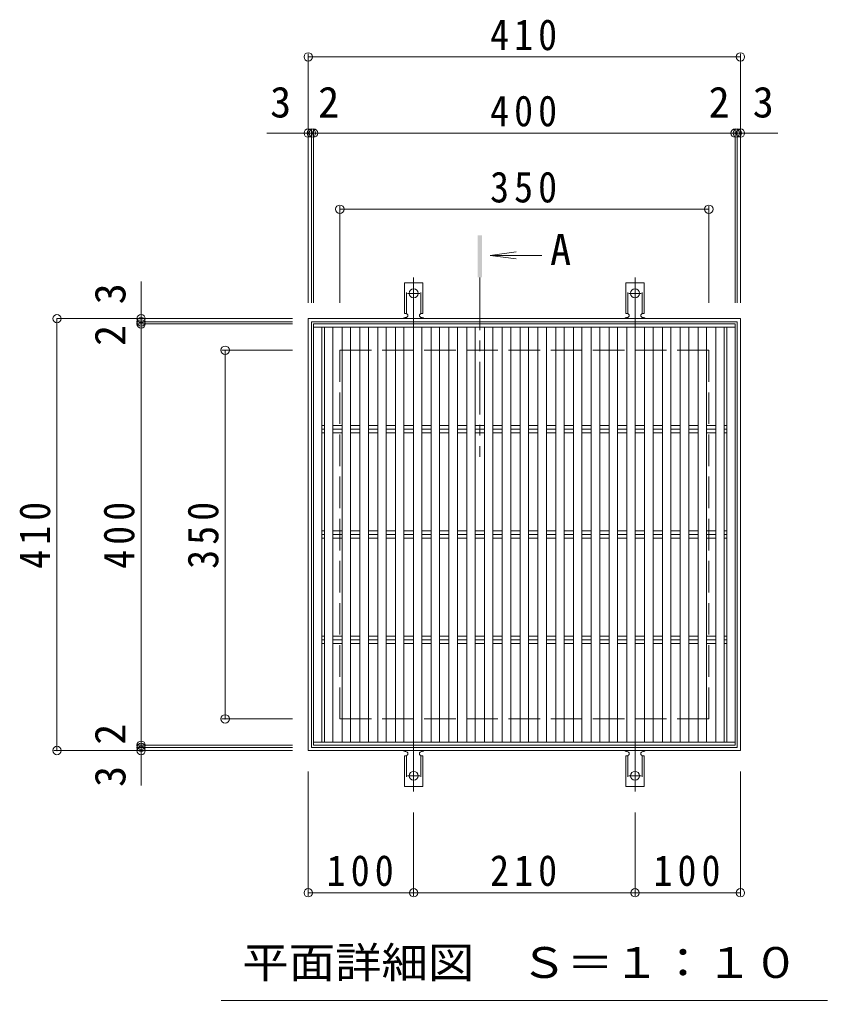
# Model space of a CAD drawing. Units: millimetres on the paper, enlarged 2 times, with parts at other scales. Extents: x -345 to 360, y -275 to 250.
# Drawn here: x -264.5 to -111.2, y 55.5 to 241.7 of the extents above; entities that cross this region are included whole.
import ezdxf
from ezdxf.enums import TextEntityAlignment as Align

# ---------------------------------------------------------------- set-up
doc = ezdxf.new("R2010")
doc.units = ezdxf.units.MM
doc.header["$LTSCALE"] = 2
doc.header["$PDMODE"] = 32
doc.header["$PDSIZE"] = 1.6
for name, pattern in [('CHAIN1', [8, 5, -1, 1, -1]), ('CHAIN2', [12, 9, -1, 1, -1]), ('DASHED2', [3, 2, -1]), ('DASHED3', [4, 3, -1])]:
    doc.linetypes.add(name, pattern=pattern)
for name, color, linetype, lineweight in [('C-1', 2, 'Continuous', 9), ('C-2', 3, 'Continuous', 9), ('C-4', 7, 'Continuous', 9), ('C-5', 4, 'Continuous', 9), ('C-9', 3, 'Continuous', 9), ('C-A', 3, 'Continuous', 9)]:
    doc.layers.add(name, color=color, linetype=linetype, lineweight=lineweight)
doc.styles.add('ＭＳ ゴシック', font='')
doc.styles.get('ＭＳ ゴシック').set_extended_font_data('MS Gothic')

msp = doc.modelspace()

# ---------------------------------------------------------------- linework, layer by layer
at = {"layer": 'C-1'}
for p, q in [((-209.717, 184.951), (-127.717, 184.951)), ((-209.717, 102.951), (-209.717, 184.951)), ((-127.717, 102.951), (-127.717, 184.951)), ((-209.117, 184.351), (-128.317, 184.351)), ((-209.117, 103.551), (-209.117, 184.351)), ((-128.317, 103.551), (-128.317, 184.351)), ((-127.717, 102.951), (-209.717, 102.951)), ((-128.317, 103.551), (-209.117, 103.551))]:
    msp.add_line(p, q, dxfattribs=at)
at = {"layer": 'C-1', "linetype": 'DASHED3'}
for p, q in [((-203.717, 178.951), (-133.717, 178.951)), ((-203.717, 178.951), (-203.717, 108.951)), ((-133.717, 178.951), (-133.717, 108.951)), ((-203.717, 108.951), (-133.717, 108.951))]:
    msp.add_line(p, q, dxfattribs=at)
at = {"layer": 'C-2'}
for p, q in [((-208.717, 183.951), (-128.717, 183.951)), ((-130.317, 104.551), (-130.317, 183.351)), ((-128.717, 183.951), (-128.717, 103.951)), ((-208.717, 104.551), (-128.717, 104.551)), ((-208.717, 103.951), (-128.717, 103.951))]:
    msp.add_line(p, q, dxfattribs=at)
at = {"layer": 'C-4'}
for p, q in [((-209.717, 235.242), (-209.717, 187.951)), ((-209.717, 234.642), (-127.717, 234.642)), ((-127.717, 235.242), (-127.717, 187.951)), ((-217.546, 220.186), (-209.117, 220.186)), ((-209.117, 220.786), (-209.117, 187.951)), ((-209.117, 220.186), (-208.717, 220.186)), ((-208.717, 220.786), (-208.717, 187.951)), ((-208.717, 220.186), (-128.717, 220.186)), ((-128.717, 220.786), (-128.717, 187.951)), ((-128.717, 220.186), (-128.317, 220.186)), ((-128.317, 220.786), (-128.317, 187.951)), ((-128.317, 220.186), (-120.639, 220.186)), ((-203.717, 206.329), (-203.717, 187.951)), ((-203.717, 205.729), (-133.717, 205.729)), ((-133.717, 206.329), (-133.717, 187.951)), ((-241.438, 184.351), (-241.438, 192.021)), ((-257.392, 102.951), (-257.392, 184.951)), ((-212.717, 184.951), (-257.392, 184.951)), ((-212.717, 184.351), (-242.038, 184.351)), ((-242.038, 183.951), (-212.717, 183.951)), ((-241.438, 183.951), (-241.438, 184.351)), ((-241.438, 183.951), (-241.438, 103.951)), ((-226.085, 178.95), (-212.717, 178.95)), ((-225.485, 178.95), (-225.485, 108.95)), ((-226.085, 108.95), (-212.717, 108.95)), ((-257.992, 102.951), (-212.717, 102.951)), ((-242.038, 103.951), (-212.717, 103.951)), ((-242.038, 103.551), (-212.717, 103.551)), ((-241.438, 103.951), (-241.438, 103.551)), ((-241.438, 103.551), (-241.438, 96.325)), ((-209.717, 75.358), (-209.717, 98.951)), ((-127.717, 75.358), (-127.717, 98.951)), ((-189.717, 75.358), (-189.717, 91.164)), ((-147.716, 75.358), (-147.716, 91.164)), ((-209.717, 75.958), (-189.717, 75.958)), ((-189.717, 75.958), (-147.716, 75.958)), ((-147.716, 75.958), (-127.717, 75.958))]:
    msp.add_line(p, q, dxfattribs=at)
for p in [(-209.717, 234.642), (-127.717, 234.642), (-209.717, 220.186), (-209.117, 220.186), (-208.717, 220.186), (-128.717, 220.186), (-128.317, 220.186), (-127.717, 220.186), (-203.717, 205.729), (-133.717, 205.729), (-257.392, 184.951), (-241.438, 184.951), (-241.438, 184.351), (-241.438, 183.951), (-225.485, 178.95), (-225.485, 108.95), (-241.438, 103.951), (-241.438, 103.551), (-257.392, 102.951), (-241.438, 102.951), (-209.717, 75.958), (-189.717, 75.958), (-147.716, 75.958), (-127.717, 75.958)]:
    msp.add_point(p, dxfattribs=at)
at = {"layer": 'C-5'}
for q in [(-170.266, 197.622), (-165.373, 196.969), (-170.266, 196.316)]:
    msp.add_line((-175.223, 196.969), q, dxfattribs=at)
at = {"layer": 'C-5', "linetype": 'CHAIN1'}
msp.add_line((-177.157, 192.773), (-177.157, 158.691), dxfattribs=at)
at = {"layer": 'C-5', "color": 7}
msp.add_line((-111.217, 55.512), (-226.217, 55.512), dxfattribs=at)
at = {"layer": 'C-5'}
msp.add_solid([(-176.757, 192.773), (-177.557, 192.773), (-176.757, 200.773), (-177.557, 200.773)], dxfattribs=at)
at = {"layer": 'C-9', "color": 7, "linetype": 'CHAIN2'}
for p, q in [((-189.717, 183.257), (-189.717, 192.737)), ((-147.716, 183.257), (-147.716, 192.737)), ((-190.872, 189.751), (-188.561, 189.751)), ((-148.872, 189.751), (-146.561, 189.751)), ((-189.717, 104.644), (-189.717, 95.164)), ((-147.716, 104.644), (-147.716, 95.164)), ((-190.872, 98.15), (-188.561, 98.15)), ((-148.872, 98.15), (-146.561, 98.15))]:
    msp.add_line(p, q, dxfattribs=at)
at = {"layer": 'C-9'}
for p, q in [((-191.467, 185.951), (-191.467, 191.751)), ((-187.967, 191.751), (-191.467, 191.751)), ((-187.967, 185.951), (-187.967, 191.751)), ((-149.466, 185.951), (-149.466, 191.751)), ((-145.966, 191.751), (-149.466, 191.751)), ((-145.966, 185.951), (-145.966, 191.751)), ((-191.467, 185.951), (-191.217, 185.951)), ((-191.317, 185.151), (-191.217, 185.151)), ((-188.218, 185.151), (-188.115, 185.151)), ((-187.967, 185.951), (-188.217, 185.951)), ((-149.466, 185.951), (-149.216, 185.951)), ((-149.316, 185.151), (-149.216, 185.151)), ((-146.217, 185.151), (-146.115, 185.151)), ((-145.966, 185.951), (-146.216, 185.951)), ((-191.317, 102.75), (-191.217, 102.75)), ((-188.218, 102.75), (-188.115, 102.75)), ((-149.316, 102.75), (-149.216, 102.75)), ((-146.217, 102.75), (-146.115, 102.75)), ((-191.467, 101.95), (-191.217, 101.95)), ((-191.467, 101.95), (-191.467, 96.15)), ((-187.967, 101.95), (-188.217, 101.95)), ((-187.967, 101.95), (-187.967, 96.15)), ((-149.466, 101.95), (-149.216, 101.95)), ((-149.466, 101.95), (-149.466, 96.15)), ((-145.966, 101.95), (-146.216, 101.95)), ((-145.966, 101.95), (-145.966, 96.15)), ((-187.967, 96.15), (-191.467, 96.15)), ((-145.966, 96.15), (-149.466, 96.15))]:
    msp.add_line(p, q, dxfattribs=at)
at = {"layer": 'C-9', "linetype": 'DASHED2'}
for p, q in [((-191.067, 185.921), (-191.067, 191.751)), ((-188.367, 185.921), (-188.367, 191.751)), ((-149.066, 185.921), (-149.066, 191.751)), ((-146.366, 185.921), (-146.366, 191.751)), ((-191.067, 101.98), (-191.067, 96.15)), ((-188.367, 101.98), (-188.367, 96.15)), ((-149.066, 101.98), (-149.066, 96.15)), ((-146.366, 101.98), (-146.366, 96.15))]:
    msp.add_line(p, q, dxfattribs=at)
at = {"layer": 'C-9'}
for centre in [(-189.717, 189.751), (-147.716, 189.751), (-189.717, 98.15), (-147.716, 98.15)]:
    msp.add_circle(centre, 0.85, dxfattribs=at)
for centre, start, end in [((-191.317, 184.751), 90.27596, 150.00047), ((-191.217, 185.551), 270, 90), ((-188.217, 185.551), 90, 269.8667), ((-188.117, 184.751), 29.99927, 89.75836), ((-149.316, 184.751), 90.27596, 150.00047), ((-149.216, 185.551), 270, 90), ((-146.216, 185.551), 90, 269.8667), ((-146.116, 184.751), 29.99927, 89.75836), ((-191.317, 103.15), 209.99951, 269.72403), ((-191.217, 102.35), 270, 90), ((-188.217, 102.35), 90.13329, 270), ((-188.117, 103.15), 270.24162, 330.00072), ((-149.316, 103.15), 209.99951, 269.72403), ((-149.216, 102.35), 270, 90), ((-146.216, 102.35), 90.13329, 270), ((-146.116, 103.15), 270.24162, 330.00072)]:
    msp.add_arc(centre, 0.4, start, end, dxfattribs=at)
at = {"layer": 'C-A'}
for p, q in [((-208.717, 103.951), (-208.717, 183.951)), ((-208.717, 183.351), (-128.717, 183.351)), ((-207.117, 104.551), (-207.117, 183.351)), ((-206.653, 104.551), (-206.653, 183.351)), ((-205.053, 104.551), (-205.053, 183.351)), ((-203.277, 104.551), (-203.277, 183.351)), ((-201.677, 104.551), (-201.677, 183.351)), ((-199.901, 104.551), (-199.901, 183.351)), ((-198.301, 104.551), (-198.301, 183.351)), ((-196.525, 104.551), (-196.525, 183.351)), ((-194.925, 104.551), (-194.925, 183.351)), ((-193.149, 104.551), (-193.149, 183.351)), ((-191.549, 104.551), (-191.549, 183.351)), ((-189.773, 104.551), (-189.773, 183.351)), ((-188.173, 104.551), (-188.173, 183.351)), ((-186.397, 104.551), (-186.397, 183.351)), ((-184.797, 104.551), (-184.797, 183.351)), ((-183.021, 104.551), (-183.021, 183.351)), ((-181.421, 104.551), (-181.421, 183.351)), ((-179.645, 104.551), (-179.645, 183.351)), ((-178.045, 104.551), (-178.045, 183.351)), ((-176.269, 104.551), (-176.269, 183.351)), ((-174.669, 104.551), (-174.669, 183.351)), ((-172.893, 104.551), (-172.893, 183.351)), ((-171.293, 104.551), (-171.293, 183.351)), ((-169.517, 104.551), (-169.517, 183.351)), ((-167.917, 104.551), (-167.917, 183.351)), ((-166.141, 104.551), (-166.141, 183.351)), ((-164.541, 104.551), (-164.541, 183.351)), ((-162.765, 104.551), (-162.765, 183.351)), ((-161.165, 104.551), (-161.165, 183.351)), ((-159.389, 104.551), (-159.389, 183.351)), ((-157.789, 104.551), (-157.789, 183.351)), ((-156.013, 104.551), (-156.013, 183.351)), ((-154.413, 104.551), (-154.413, 183.351)), ((-152.637, 104.551), (-152.637, 183.351)), ((-151.037, 104.551), (-151.037, 183.351)), ((-149.261, 104.551), (-149.261, 183.351)), ((-147.661, 104.551), (-147.661, 183.351)), ((-145.885, 104.551), (-145.885, 183.351)), ((-144.285, 104.551), (-144.285, 183.351)), ((-142.509, 104.551), (-142.509, 183.351)), ((-140.909, 104.551), (-140.909, 183.351)), ((-139.133, 104.551), (-139.133, 183.351)), ((-137.533, 104.551), (-137.533, 183.351)), ((-135.757, 104.551), (-135.757, 183.351)), ((-134.157, 104.551), (-134.157, 183.351)), ((-132.381, 104.551), (-132.381, 183.351)), ((-130.781, 104.551), (-130.781, 183.351)), ((-207.117, 164.671), (-206.653, 164.671)), ((-207.117, 163.961), (-206.653, 163.961)), ((-205.053, 164.671), (-203.277, 164.671)), ((-205.053, 163.961), (-203.277, 163.961)), ((-201.677, 164.671), (-199.901, 164.671)), ((-201.677, 163.961), (-199.901, 163.961)), ((-198.301, 164.671), (-196.525, 164.671)), ((-198.301, 163.961), (-196.525, 163.961)), ((-194.925, 164.671), (-193.149, 164.671)), ((-194.925, 163.961), (-193.149, 163.961)), ((-191.549, 164.671), (-189.773, 164.671)), ((-191.549, 163.961), (-189.773, 163.961)), ((-188.173, 164.671), (-186.397, 164.671)), ((-188.173, 163.961), (-186.397, 163.961)), ((-184.797, 164.671), (-183.021, 164.671)), ((-184.797, 163.961), (-183.021, 163.961)), ((-181.421, 164.671), (-179.645, 164.671)), ((-181.421, 163.961), (-179.645, 163.961)), ((-178.045, 164.671), (-176.269, 164.671)), ((-178.045, 163.961), (-176.269, 163.961)), ((-174.669, 164.671), (-172.893, 164.671)), ((-174.669, 163.961), (-172.893, 163.961)), ((-171.293, 164.671), (-169.517, 164.671)), ((-171.293, 163.961), (-169.517, 163.961)), ((-167.917, 164.671), (-166.141, 164.671)), ((-167.917, 163.961), (-166.141, 163.961)), ((-164.541, 164.671), (-162.765, 164.671)), ((-164.541, 163.961), (-162.765, 163.961)), ((-161.165, 164.671), (-159.389, 164.671)), ((-161.165, 163.961), (-159.389, 163.961)), ((-157.789, 164.671), (-156.013, 164.671)), ((-157.789, 163.961), (-156.013, 163.961)), ((-154.413, 164.671), (-152.637, 164.671)), ((-154.413, 163.961), (-152.637, 163.961)), ((-151.037, 164.671), (-149.261, 164.671)), ((-151.037, 163.961), (-149.261, 163.961)), ((-147.661, 164.671), (-145.885, 164.671)), ((-147.661, 163.961), (-145.885, 163.961)), ((-144.285, 164.671), (-142.509, 164.671)), ((-144.285, 163.961), (-142.509, 163.961)), ((-140.909, 164.671), (-139.133, 164.671)), ((-140.909, 163.961), (-139.133, 163.961)), ((-137.533, 164.671), (-135.757, 164.671)), ((-137.533, 163.961), (-135.757, 163.961)), ((-134.157, 164.671), (-132.381, 164.671)), ((-134.157, 163.961), (-132.381, 163.961)), ((-130.317, 164.671), (-130.781, 164.671)), ((-130.317, 163.961), (-130.781, 163.961)), ((-207.117, 163.251), (-206.653, 163.251)), ((-205.053, 163.251), (-203.277, 163.251)), ((-201.677, 163.251), (-199.901, 163.251)), ((-198.301, 163.251), (-196.525, 163.251)), ((-194.925, 163.251), (-193.149, 163.251)), ((-191.549, 163.251), (-189.773, 163.251)), ((-188.173, 163.251), (-186.397, 163.251)), ((-184.797, 163.251), (-183.021, 163.251)), ((-181.421, 163.251), (-179.645, 163.251)), ((-178.045, 163.251), (-176.269, 163.251)), ((-174.669, 163.251), (-172.893, 163.251)), ((-171.293, 163.251), (-169.517, 163.251)), ((-167.917, 163.251), (-166.141, 163.251)), ((-164.541, 163.251), (-162.765, 163.251)), ((-161.165, 163.251), (-159.389, 163.251)), ((-157.789, 163.251), (-156.013, 163.251)), ((-154.413, 163.251), (-152.637, 163.251)), ((-151.037, 163.251), (-149.261, 163.251)), ((-147.661, 163.251), (-145.885, 163.251)), ((-144.285, 163.251), (-142.509, 163.251)), ((-140.909, 163.251), (-139.133, 163.251)), ((-137.533, 163.251), (-135.757, 163.251)), ((-134.157, 163.251), (-132.381, 163.251)), ((-130.317, 163.251), (-130.781, 163.251)), ((-207.117, 144.671), (-206.653, 144.671)), ((-207.117, 143.961), (-206.653, 143.961)), ((-205.053, 144.671), (-203.277, 144.671)), ((-205.053, 143.961), (-203.277, 143.961)), ((-201.677, 144.671), (-199.901, 144.671)), ((-201.677, 143.961), (-199.901, 143.961)), ((-198.301, 144.671), (-196.525, 144.671)), ((-198.301, 143.961), (-196.525, 143.961)), ((-194.925, 144.671), (-193.149, 144.671)), ((-194.925, 143.961), (-193.149, 143.961)), ((-191.549, 144.671), (-189.773, 144.671)), ((-191.549, 143.961), (-189.773, 143.961)), ((-188.173, 144.671), (-186.397, 144.671)), ((-188.173, 143.961), (-186.397, 143.961)), ((-184.797, 144.671), (-183.021, 144.671)), ((-184.797, 143.961), (-183.021, 143.961)), ((-181.421, 144.671), (-179.645, 144.671)), ((-181.421, 143.961), (-179.645, 143.961)), ((-178.045, 144.671), (-176.269, 144.671)), ((-178.045, 143.961), (-176.269, 143.961)), ((-174.669, 144.671), (-172.893, 144.671)), ((-174.669, 143.961), (-172.893, 143.961)), ((-171.293, 144.671), (-169.517, 144.671)), ((-171.293, 143.961), (-169.517, 143.961)), ((-167.917, 144.671), (-166.141, 144.671)), ((-167.917, 143.961), (-166.141, 143.961)), ((-164.541, 144.671), (-162.765, 144.671)), ((-164.541, 143.961), (-162.765, 143.961)), ((-161.165, 144.671), (-159.389, 144.671)), ((-161.165, 143.961), (-159.389, 143.961)), ((-157.789, 144.671), (-156.013, 144.671)), ((-157.789, 143.961), (-156.013, 143.961)), ((-154.413, 144.671), (-152.637, 144.671)), ((-154.413, 143.961), (-152.637, 143.961)), ((-151.037, 144.671), (-149.261, 144.671)), ((-151.037, 143.961), (-149.261, 143.961)), ((-147.661, 144.671), (-145.885, 144.671)), ((-147.661, 143.961), (-145.885, 143.961)), ((-144.285, 144.671), (-142.509, 144.671)), ((-144.285, 143.961), (-142.509, 143.961)), ((-140.909, 144.671), (-139.133, 144.671)), ((-140.909, 143.961), (-139.133, 143.961)), ((-137.533, 144.671), (-135.757, 144.671)), ((-137.533, 143.961), (-135.757, 143.961)), ((-134.157, 144.671), (-132.381, 144.671)), ((-134.157, 143.961), (-132.381, 143.961)), ((-130.781, 144.671), (-130.317, 144.671)), ((-130.781, 143.961), (-130.317, 143.961)), ((-207.117, 143.251), (-206.653, 143.251)), ((-205.053, 143.251), (-203.277, 143.251)), ((-201.677, 143.251), (-199.901, 143.251)), ((-198.301, 143.251), (-196.525, 143.251)), ((-194.925, 143.251), (-193.149, 143.251)), ((-191.549, 143.251), (-189.773, 143.251)), ((-188.173, 143.251), (-186.397, 143.251)), ((-184.797, 143.251), (-183.021, 143.251)), ((-181.421, 143.251), (-179.645, 143.251)), ((-178.045, 143.251), (-176.269, 143.251)), ((-174.669, 143.251), (-172.893, 143.251)), ((-171.293, 143.251), (-169.517, 143.251)), ((-167.917, 143.251), (-166.141, 143.251)), ((-164.541, 143.251), (-162.765, 143.251)), ((-161.165, 143.251), (-159.389, 143.251)), ((-157.789, 143.251), (-156.013, 143.251)), ((-154.413, 143.251), (-152.637, 143.251)), ((-151.037, 143.251), (-149.261, 143.251)), ((-147.661, 143.251), (-145.885, 143.251)), ((-144.285, 143.251), (-142.509, 143.251)), ((-140.909, 143.251), (-139.133, 143.251)), ((-137.533, 143.251), (-135.757, 143.251)), ((-134.157, 143.251), (-132.381, 143.251)), ((-130.781, 143.251), (-130.317, 143.251)), ((-207.117, 124.669), (-206.653, 124.669)), ((-207.117, 123.959), (-206.653, 123.959)), ((-207.117, 123.249), (-206.653, 123.249)), ((-205.053, 124.669), (-203.277, 124.669)), ((-205.053, 123.959), (-203.277, 123.959)), ((-205.053, 123.249), (-203.277, 123.249)), ((-201.677, 124.669), (-199.901, 124.669)), ((-201.677, 123.959), (-199.901, 123.959)), ((-201.677, 123.249), (-199.901, 123.249)), ((-198.301, 124.669), (-196.525, 124.669)), ((-198.301, 123.959), (-196.525, 123.959)), ((-198.301, 123.249), (-196.525, 123.249)), ((-194.925, 124.669), (-193.149, 124.669)), ((-194.925, 123.959), (-193.149, 123.959)), ((-194.925, 123.249), (-193.149, 123.249)), ((-191.549, 124.669), (-189.773, 124.669)), ((-191.549, 123.959), (-189.773, 123.959)), ((-191.549, 123.249), (-189.773, 123.249)), ((-188.173, 124.669), (-186.397, 124.669)), ((-188.173, 123.959), (-186.397, 123.959)), ((-188.173, 123.249), (-186.397, 123.249)), ((-184.797, 124.669), (-183.021, 124.669)), ((-184.797, 123.959), (-183.021, 123.959)), ((-184.797, 123.249), (-183.021, 123.249)), ((-181.421, 124.669), (-179.645, 124.669)), ((-181.421, 123.959), (-179.645, 123.959)), ((-181.421, 123.249), (-179.645, 123.249)), ((-178.045, 124.669), (-176.269, 124.669)), ((-178.045, 123.959), (-176.269, 123.959)), ((-178.045, 123.249), (-176.269, 123.249)), ((-174.669, 124.669), (-172.893, 124.669)), ((-174.669, 123.959), (-172.893, 123.959)), ((-174.669, 123.249), (-172.893, 123.249)), ((-171.293, 124.669), (-169.517, 124.669)), ((-171.293, 123.959), (-169.517, 123.959)), ((-171.293, 123.249), (-169.517, 123.249)), ((-167.917, 124.669), (-166.141, 124.669)), ((-167.917, 123.959), (-166.141, 123.959)), ((-167.917, 123.249), (-166.141, 123.249)), ((-164.541, 124.669), (-162.765, 124.669)), ((-164.541, 123.959), (-162.765, 123.959)), ((-164.541, 123.249), (-162.765, 123.249)), ((-161.165, 124.669), (-159.389, 124.669)), ((-161.165, 123.959), (-159.389, 123.959)), ((-161.165, 123.249), (-159.389, 123.249)), ((-157.789, 124.669), (-156.013, 124.669)), ((-157.789, 123.959), (-156.013, 123.959)), ((-157.789, 123.249), (-156.013, 123.249)), ((-154.413, 124.669), (-152.637, 124.669)), ((-154.413, 123.959), (-152.637, 123.959)), ((-154.413, 123.249), (-152.637, 123.249)), ((-151.037, 124.669), (-149.261, 124.669)), ((-151.037, 123.959), (-149.261, 123.959)), ((-151.037, 123.249), (-149.261, 123.249)), ((-147.661, 124.669), (-145.885, 124.669)), ((-147.661, 123.959), (-145.885, 123.959)), ((-147.661, 123.249), (-145.885, 123.249)), ((-144.285, 124.669), (-142.509, 124.669)), ((-144.285, 123.959), (-142.509, 123.959)), ((-144.285, 123.249), (-142.509, 123.249)), ((-140.909, 124.669), (-139.133, 124.669)), ((-140.909, 123.959), (-139.133, 123.959)), ((-140.909, 123.249), (-139.133, 123.249)), ((-137.533, 124.669), (-135.757, 124.669)), ((-137.533, 123.959), (-135.757, 123.959)), ((-137.533, 123.249), (-135.757, 123.249)), ((-134.157, 124.669), (-132.381, 124.669)), ((-134.157, 123.959), (-132.381, 123.959)), ((-134.157, 123.249), (-132.381, 123.249)), ((-130.781, 124.669), (-130.317, 124.669)), ((-130.781, 123.959), (-130.317, 123.959)), ((-130.781, 123.249), (-130.317, 123.249))]:
    msp.add_line(p, q, dxfattribs=at)

# ---------------------------------------------------------------- texts
at = {"layer": 'C-4', "color": 2, "style": 'ＭＳ ゴシック'}
for s, p in [('3', (-216.946, 221.386)), ('2', (-207.835, 221.386)), ('2', (-133.753, 221.386)), ('3', (-125.379, 221.386))]:
    msp.add_text(s, height=5.865, dxfattribs=at).set_placement(p, align=Align.BOTTOM_LEFT)
for s, p in [('3', (-242.638, 187.681)), ('2', (-242.638, 179.766)), ('2', (-242.638, 104.041)), ('3', (-242.638, 96.042))]:
    msp.add_text(s, height=5.865, rotation=90, dxfattribs=at).set_placement(p, align=Align.BOTTOM_LEFT)
at = {"layer": 'C-4', "color": 2, "char_height": 5.865, "attachment_point": 7, "style": 'ＭＳ ゴシック'}
for s, insert in [('\\T1.27;\\W0.9;410', (-175.217, 235.842)), ('\\T1.27;\\W0.9;400', (-175.217, 221.386)), ('\\T1.27;\\W0.9;350', (-175.217, 206.929)), ('\\T1.27;\\W0.9;100', (-206.217, 77.158)), ('\\T1.27;\\W0.9;210', (-175.217, 77.158)), ('\\T1.27;\\W0.9;100', (-144.217, 77.158))]:
    msp.add_mtext(s, dxfattribs=dict(at, insert=insert))
at = {"layer": 'C-4', "color": 2, "char_height": 5.865, "attachment_point": 7, "rotation": 90, "style": 'ＭＳ ゴシック'}
for s, insert in [('\\T1.27;\\W0.9;410', (-258.592, 137.451)), ('\\T1.27;\\W0.9;400', (-242.638, 137.451)), ('\\T1.27;\\W0.9;350', (-226.685, 137.45))]:
    msp.add_mtext(s, dxfattribs=dict(at, insert=insert))
at = {"layer": 'C-5', "color": 2, "style": 'ＭＳ ゴシック'}
msp.add_text('A', height=5.865, dxfattribs=at).set_placement((-163.831, 193.4), align=Align.BOTTOM_LEFT)
at = {"layer": 'C-5', "color": 2, "style": 'ＭＳ ゴシック', "width": 1.1}
msp.add_text('平面詳細図\u3000Ｓ＝１：１０', height=5.865, dxfattribs=at).set_placement((-222.217, 58.012), align=Align.BOTTOM_LEFT)

doc.saveas('drawing.dxf')
